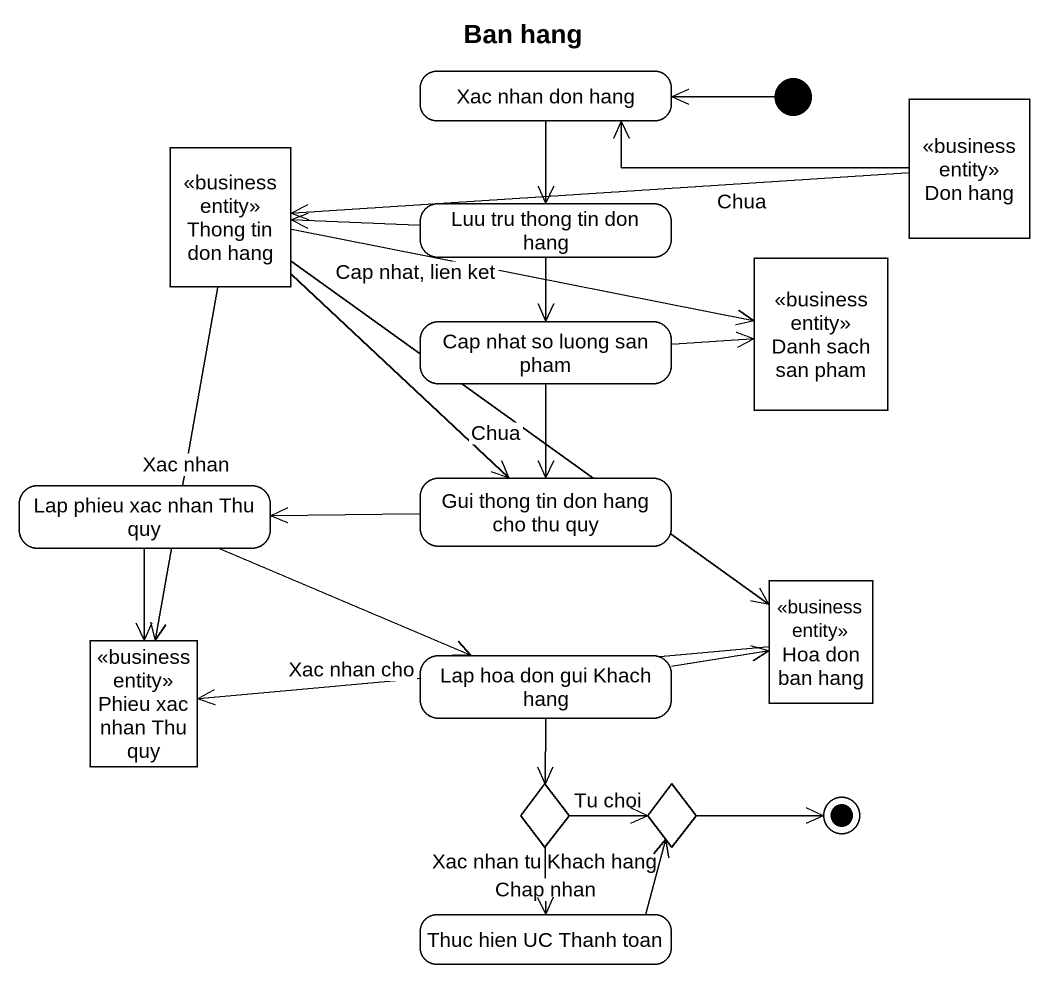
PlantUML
@startuml
title Ban hang
hide empty description
state "Xac nhan don hang" as Xac_nhan_don_hang
state "Don hang" as Don_hang <<business entity>>
state "Thong tin don hang" as Thong_tin_don_hang <<business entity>>
state "Luu tru thong tin don hang" as Luu_tru_thong_tin_don_hang
state "Danh sach san pham" as Danh_sach_san_pham <<business entity>>
state "Cap nhat so luong san pham" as Cap_nhat_so_luong_san_pham
state "Lap phieu xac nhan Thu quy" as Lap_phieu_xac_nhan_Thu_quy
state "Gui thong tin don hang cho thu quy" as Gui_thong_tin_don_hang_cho
state "Hoa don ban hang" as Hoa_don_ban_hang <<business entity>>
state "Phieu xac nhan Thu quy" as Phieu_xac_nhan_Thu_quy <<business entity>>
state "Lap hoa don gui Khach hang" as Lap_hoa_don_gui_Khach_hang
state "Xac nhan tu Khach hang" as Xac_nhan_tu_Khach_hang <<choice>>
state choice1 <<choice>>
state "Thuc hien UC Thanh toan" as Thuc_hien_UC_Thanh_toan
[*] -left-> Xac_nhan_don_hang
Xac_nhan_don_hang --> Luu_tru_thong_tin_don_hang
Don_hang -left-> Xac_nhan_don_hang
Don_hang -left-> Thong_tin_don_hang : Chua
Thong_tin_don_hang -right-> Danh_sach_san_pham : Cap nhat, lien ket
Thong_tin_don_hang --> Gui_thong_tin_don_hang_cho
Thong_tin_don_hang --> Hoa_don_ban_hang : Chua
Thong_tin_don_hang --> Phieu_xac_nhan_Thu_quy : Xac nhan
Luu_tru_thong_tin_don_hang -left-> Thong_tin_don_hang
Luu_tru_thong_tin_don_hang --> Cap_nhat_so_luong_san_pham
Cap_nhat_so_luong_san_pham -right-> Danh_sach_san_pham
Cap_nhat_so_luong_san_pham --> Gui_thong_tin_don_hang_cho
Lap_phieu_xac_nhan_Thu_quy --> Phieu_xac_nhan_Thu_quy
Lap_phieu_xac_nhan_Thu_quy -right-> Lap_hoa_don_gui_Khach_hang
Gui_thong_tin_don_hang_cho -left-> Lap_phieu_xac_nhan_Thu_quy
Hoa_don_ban_hang -left-> Phieu_xac_nhan_Thu_quy : Xac nhan cho
Lap_hoa_don_gui_Khach_hang -right-> Hoa_don_ban_hang
Lap_hoa_don_gui_Khach_hang --> Xac_nhan_tu_Khach_hang
Xac_nhan_tu_Khach_hang -right-> choice1 : Tu choi
Xac_nhan_tu_Khach_hang --> Thuc_hien_UC_Thanh_toan : Chap nhan
Thuc_hien_UC_Thanh_toan -up-> choice1
choice1 -right-> [*]
@enduml
